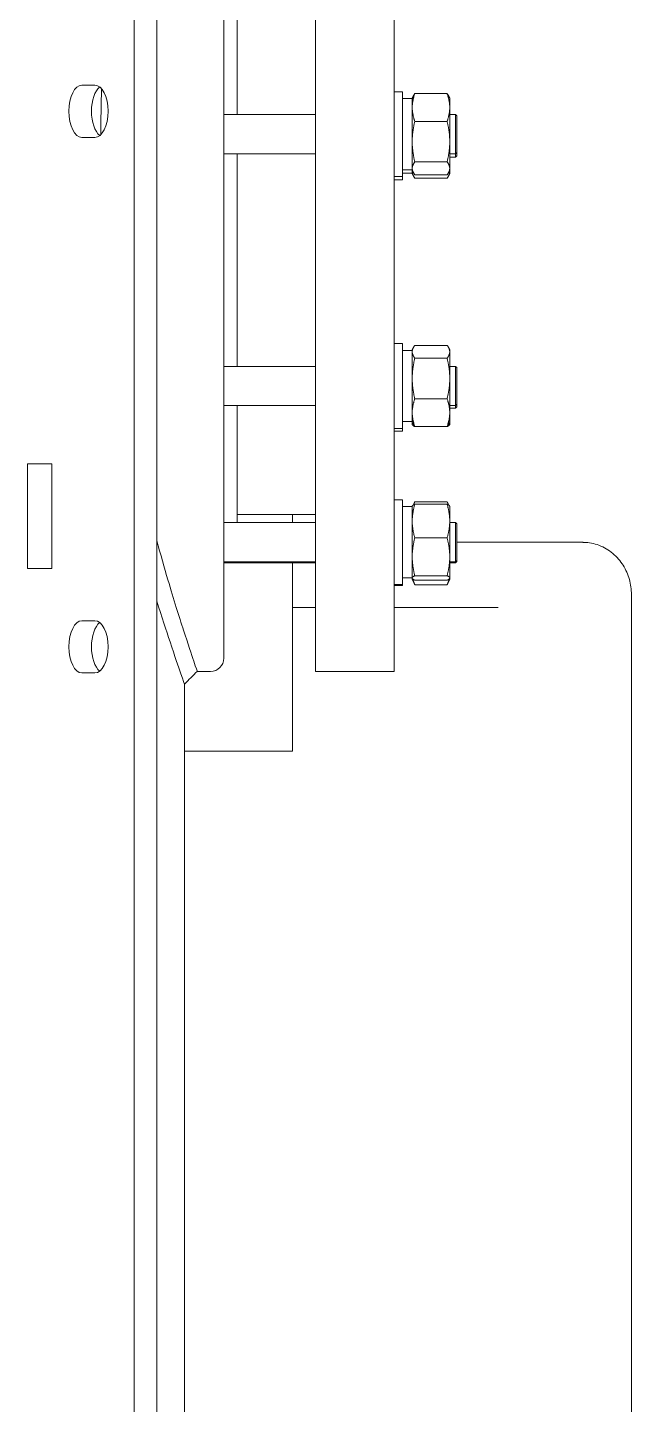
# Model space of a CAD drawing. Header units: inches. Extents: x 12 to 318, y 5 to 204.
# Drawn here: x 67.53 to 73.31, y 67.92 to 81.1 of the extents above; entities that cross this region are included whole.
import ezdxf

# ---------------------------------------------------------------- set-up
doc = ezdxf.new("R2010")
doc.units = ezdxf.units.IN
doc.header["$LTSCALE"] = 9.5
doc.header["$MEASUREMENT"] = 0
doc.layers.add('Visible', color=7, linetype='Continuous', lineweight=18)

msp = doc.modelspace()

# ---------------------------------------------------------------- linework, layer by layer
at = {"layer": 'Visible'}
for p, q in [((68.54819, 58.419365), (68.54819, 87.169365)), ((68.764697, 87.169365), (68.764697, 58.419365)), ((70.284811, 85.184365), (70.284811, 74.934365)), ((71.034811, 85.184365), (71.034811, 74.934365)), ((69.404811, 85.059365), (69.404811, 75.059365)), ((69.534811, 80.262744), (69.534811, 82.291086)), ((68.04819, 80.544365), (68.17319, 80.544365)), ((71.034811, 80.481244), (71.114811, 80.481244)), ((71.114811, 80.481244), (71.114811, 79.669244)), ((71.114811, 80.415244), (71.208811, 80.415244)), ((71.208811, 80.419244), (71.217066, 80.436947)), ((71.208811, 80.419244), (71.208811, 80.330885)), ((71.233626, 80.46378), (71.542995, 80.46378)), ((71.567811, 80.419244), (71.559555, 80.436947)), ((71.567811, 80.330885), (71.567811, 80.419244)), ((69.404811, 80.262744), (70.284811, 80.262744)), ((71.208811, 80.330885), (71.208811, 80.003722)), ((71.567811, 80.003722), (71.567811, 80.330885)), ((71.567811, 80.262744), (71.622311, 80.262744)), ((71.622311, 79.887744), (71.622311, 80.262744)), ((71.634811, 80.250244), (71.622311, 80.262744)), ((71.634811, 80.250244), (71.634811, 79.900244)), ((71.233626, 80.19799), (71.542995, 80.19799)), ((68.17319, 80.044365), (68.04819, 80.044365)), ((71.208811, 80.003722), (71.208811, 79.74808)), ((71.567811, 79.74808), (71.567811, 80.003722)), ((69.404811, 79.887744), (70.284811, 79.887744)), ((69.534811, 77.853336), (69.534811, 79.887744)), ((71.567811, 79.887744), (71.622311, 79.887744)), ((71.567811, 79.855986), (71.622311, 79.855986)), ((71.634811, 79.900244), (71.622311, 79.887744)), ((71.622311, 79.855986), (71.622311, 79.887744)), ((71.634811, 79.868486), (71.622311, 79.855986)), ((71.634811, 79.900244), (71.634811, 79.868486)), ((71.114811, 79.735244), (71.208811, 79.735244)), ((71.208811, 79.74808), (71.208811, 79.731244)), ((71.208811, 79.731244), (71.208811, 79.716322)), ((71.208811, 79.731244), (71.217066, 79.713541)), ((71.208811, 79.716322), (71.208811, 79.699486)), ((71.233626, 79.809454), (71.542995, 79.809454)), ((71.567811, 79.731244), (71.559555, 79.713541)), ((71.567811, 79.731244), (71.567811, 79.74808)), ((71.567811, 79.716322), (71.567811, 79.731244)), ((71.567811, 79.699486), (71.567811, 79.716322)), ((71.034811, 79.669244), (71.114811, 79.669244)), ((71.034811, 79.637486), (71.114811, 79.637486)), ((71.114811, 79.703486), (71.208811, 79.703486)), ((71.114811, 79.669244), (71.114811, 79.637486)), ((71.208811, 79.699486), (71.217066, 79.681783)), ((71.233626, 79.686707), (71.542995, 79.686707)), ((71.233626, 79.654949), (71.542995, 79.654949)), ((71.567811, 79.699486), (71.559555, 79.681783)), ((71.034811, 78.071836), (71.114811, 78.071836)), ((71.114811, 78.071836), (71.114811, 77.259836)), ((71.114811, 78.005836), (71.208811, 78.005836)), ((71.208811, 78.009836), (71.217066, 78.027539)), ((71.208811, 78.009836), (71.208811, 77.993)), ((71.233626, 78.054373), (71.542995, 78.054373)), ((71.567811, 78.009836), (71.559555, 78.027539)), ((71.567811, 77.993), (71.567811, 78.009836)), ((71.208811, 77.993), (71.208811, 77.737358)), ((71.233626, 77.931626), (71.542995, 77.931626)), ((71.567811, 77.737358), (71.567811, 77.993)), ((69.404811, 77.853336), (70.284811, 77.853336)), ((71.567811, 77.853336), (71.622311, 77.853336)), ((71.622311, 77.478336), (71.622311, 77.853336)), ((71.634811, 77.840836), (71.622311, 77.853336)), ((71.634811, 77.840836), (71.634811, 77.490836)), ((71.208811, 77.737358), (71.208811, 77.410194)), ((71.567811, 77.410194), (71.567811, 77.737358)), ((69.404811, 77.478336), (70.284811, 77.478336)), ((69.534811, 76.358175), (69.534811, 77.478336)), ((71.233626, 77.543089), (71.542995, 77.543089)), ((71.567811, 77.478336), (71.622311, 77.478336)), ((71.634811, 77.490836), (71.622311, 77.478336)), ((71.622311, 77.452644), (71.622311, 77.478336)), ((71.634811, 77.490836), (71.634811, 77.465144)), ((71.208811, 77.410194), (71.208811, 77.321836)), ((71.567811, 77.452644), (71.622311, 77.452644)), ((71.567811, 77.321836), (71.567811, 77.410194)), ((71.634811, 77.465144), (71.622311, 77.452644)), ((71.034811, 77.259836), (71.114811, 77.259836)), ((71.034811, 77.234144), (71.114811, 77.234144)), ((71.114811, 77.325836), (71.208811, 77.325836)), ((71.114811, 77.259836), (71.114811, 77.234144)), ((71.208811, 77.321836), (71.208811, 77.296144)), ((71.208811, 77.321836), (71.217066, 77.304133)), ((71.208811, 77.296144), (71.209694, 77.294249)), ((71.233626, 77.277299), (71.542995, 77.277299)), ((71.233626, 77.277268), (71.542995, 77.277268)), ((71.567811, 77.321836), (71.559555, 77.304133)), ((71.567811, 77.296144), (71.566927, 77.294249)), ((71.567811, 77.296144), (71.567811, 77.321836)), ((67.76164, 76.919365), (67.52777, 76.919365)), ((67.52777, 75.919365), (67.52777, 76.919365)), ((67.76164, 75.919365), (67.76164, 76.919365)), ((71.034811, 76.576675), (71.114811, 76.576675)), ((71.114811, 76.576675), (71.114811, 75.764675)), ((71.218388, 76.525401), (71.233626, 76.558079)), ((71.233626, 76.558079), (71.542995, 76.558079)), ((71.558233, 76.525401), (71.542995, 76.558079)), ((70.284811, 76.434365), (69.534811, 76.434365)), ((70.061618, 76.434365), (70.061618, 76.358175)), ((71.114811, 76.510675), (71.208811, 76.510675)), ((71.208811, 76.514675), (71.209694, 76.51657)), ((71.208811, 76.514675), (71.208811, 76.372874)), ((71.233626, 76.533551), (71.542995, 76.533551)), ((71.567811, 76.514675), (71.566927, 76.51657)), ((71.567811, 76.372874), (71.567811, 76.514675)), ((69.404811, 76.358175), (70.284811, 76.358175)), ((71.208811, 76.372874), (71.208811, 76.030758)), ((71.567811, 76.030758), (71.567811, 76.372874)), ((71.567811, 76.358175), (71.622311, 76.358175)), ((71.622311, 75.983175), (71.622311, 76.358175)), ((71.634811, 76.345675), (71.622311, 76.358175)), ((71.634811, 76.345675), (71.634811, 75.995675)), ((71.233626, 76.212196), (71.542995, 76.212196)), ((72.715151, 76.169365), (71.634811, 76.169365)), ((72.840151, 76.169365), (72.715151, 76.169365)), ((71.208811, 76.030758), (71.208811, 75.82856)), ((71.567811, 75.82856), (71.567811, 76.030758)), ((67.76164, 75.919365), (67.52777, 75.919365)), ((69.404811, 75.983175), (70.284811, 75.983175)), ((69.404811, 75.973362), (70.284811, 75.973362)), ((70.061618, 75.973362), (70.061618, 74.169365)), ((71.567811, 75.983175), (71.622311, 75.983175)), ((71.567811, 75.973362), (71.622311, 75.973362)), ((71.634811, 75.995675), (71.622311, 75.983175)), ((71.634811, 75.985862), (71.622311, 75.973362)), ((71.622311, 75.973362), (71.622311, 75.983175)), ((71.634811, 75.995675), (71.634811, 75.985862)), ((71.034811, 75.764675), (71.114811, 75.764675)), ((71.114811, 75.830675), (71.208811, 75.830675)), ((71.114811, 75.764675), (71.114811, 75.754862)), ((71.208811, 75.82856), (71.208811, 75.826675)), ((71.208811, 75.826675), (71.208811, 75.816862)), ((71.208811, 75.826675), (71.209694, 75.824781)), ((71.208811, 75.816862), (71.233626, 75.763645)), ((71.233626, 75.84932), (71.542995, 75.84932)), ((71.233626, 75.8078), (71.542995, 75.8078)), ((71.233626, 75.763645), (71.542995, 75.763645)), ((71.567811, 75.816862), (71.542995, 75.763645)), ((71.567811, 75.826675), (71.566927, 75.824781)), ((71.567811, 75.826675), (71.567811, 75.82856)), ((71.567811, 75.816862), (71.567811, 75.826675)), ((71.034811, 75.754862), (71.114811, 75.754862)), ((73.306657, 58.919365), (73.306657, 75.669365)), ((70.284811, 75.544365), (70.061618, 75.544365)), ((72.032138, 75.544365), (71.034811, 75.544365)), ((68.04819, 75.419365), (68.17319, 75.419365)), ((68.17319, 74.919365), (68.04819, 74.919365)), ((69.151365, 74.934365), (69.279811, 74.934365)), ((71.034811, 74.934365), (70.284811, 74.934365)), ((69.029811, 51.680282), (69.029811, 74.812928)), ((69.029811, 74.169365), (70.003004, 74.169365)), ((70.061618, 74.169365), (70.003004, 74.169365))]:
    msp.add_line(p, q, dxfattribs=at)
msp.add_arc((69.279811, 75.059365), 0.125, 270, 0, dxfattribs=at)
for centre, major_axis, start_param, end_param in [((68.04819, 80.294365), (0, -0.25), 3.141592654, 6.283185307), ((68.264697, 80.294365), (0, 0.25), 0.374734433, 2.766858221), ((68.17319, 80.294365), (0, 0.25), 3.141592654, 6.283185307), ((68.04819, 75.169365), (0, -0.25), 3.141592654, 6.283185307), ((68.264697, 75.169365), (0, 0.25), 0.374734433, 2.766858221), ((68.17319, 75.169365), (0, 0.25), 3.141592654, 6.283185307)]:
    msp.add_ellipse(centre, major_axis=major_axis, ratio=0.5, start_param=start_param, end_param=end_param, dxfattribs=at)
for points in [[(68.229387, 80.071054), (68.229513, 80.215648), (68.231983, 80.362212), (68.236817, 80.509615)], [(69.151366, 74.934366), (69.110852, 74.893877), (69.070325, 74.853401), (69.029811, 74.812912)]]:
    msp.add_open_spline(points, degree=3, dxfattribs=at)
for points, weights in [([(71.233626, 80.46378), (71.208811, 80.392562), (71.208811, 80.330885)], [1, 1.0379548493, 1]), ([(71.217066, 80.436947), (71.223029, 80.449736), (71.233626, 80.46378)], [1.01846619519, 1.0158626504, 1]), ([(71.542995, 80.46378), (71.553592, 80.449736), (71.559555, 80.436947)], [1, 1.0158626504, 1.01846619519]), ([(71.567811, 80.330885), (71.567811, 80.392562), (71.542995, 80.46378)], [1, 1.0379548493, 1]), ([(71.208811, 80.330885), (71.208811, 80.269209), (71.233626, 80.19799)], [1, 1.0379548493, 1]), ([(71.542995, 80.19799), (71.567811, 80.269209), (71.567811, 80.330885)], [1, 1.0379548493, 1]), ([(71.233626, 80.19799), (71.208811, 80.093882), (71.208811, 80.003722)], [1, 1.0379548493, 1]), ([(71.567811, 80.003722), (71.567811, 80.093882), (71.542995, 80.19799)], [1, 1.0379548493, 1]), ([(71.208811, 80.003722), (71.208811, 79.913562), (71.233626, 79.809454)], [1, 1.0379548493, 1]), ([(71.542995, 79.809454), (71.567811, 79.913562), (71.567811, 80.003722)], [1, 1.0379548493, 1]), ([(71.233626, 79.809454), (71.208811, 79.776564), (71.208811, 79.74808)], [1, 1.0379548493, 1]), ([(71.208811, 79.74808), (71.208811, 79.719597), (71.233626, 79.686707)], [1, 1.0379548493, 1]), ([(71.209922, 79.728859), (71.208811, 79.722569), (71.208811, 79.716322)], [1.01272501085, 1.00808455029, 1]), ([(71.208811, 79.716322), (71.208811, 79.687839), (71.233626, 79.654949)], [1, 1.0379548493, 1]), ([(71.567811, 79.74808), (71.567811, 79.776564), (71.542995, 79.809454)], [1, 1.0379548493, 1]), ([(71.542995, 79.686707), (71.567811, 79.719597), (71.567811, 79.74808)], [1, 1.0379548493, 1]), ([(71.542995, 79.654949), (71.567811, 79.687839), (71.567811, 79.716322)], [1, 1.0379548493, 1]), ([(71.567811, 79.716322), (71.567811, 79.722569), (71.566699, 79.728859)], [1, 1.00808455029, 1.01272501085]), ([(71.233626, 78.054373), (71.208811, 78.021483), (71.208811, 77.993)], [1, 1.0379548493, 1]), ([(71.567811, 77.993), (71.567811, 78.021483), (71.542995, 78.054373)], [1, 1.0379548493, 1]), ([(71.208811, 77.993), (71.208811, 77.964516), (71.233626, 77.931626)], [1, 1.0379548493, 1]), ([(71.233626, 77.931626), (71.208811, 77.827518), (71.208811, 77.737358)], [1, 1.0379548493, 1]), ([(71.542995, 77.931626), (71.567811, 77.964516), (71.567811, 77.993)], [1, 1.0379548493, 1]), ([(71.567811, 77.737358), (71.567811, 77.827518), (71.542995, 77.931626)], [1, 1.0379548493, 1]), ([(71.208811, 77.737358), (71.208811, 77.647198), (71.233626, 77.543089)], [1, 1.0379548493, 1]), ([(71.542995, 77.543089), (71.567811, 77.647198), (71.567811, 77.737358)], [1, 1.0379548493, 1]), ([(71.233626, 77.543089), (71.208811, 77.471871), (71.208811, 77.410194)], [1, 1.0379548493, 1]), ([(71.567811, 77.410194), (71.567811, 77.471871), (71.542995, 77.543089)], [1, 1.0379548493, 1]), ([(71.208811, 77.410194), (71.208811, 77.348518), (71.233626, 77.277299)], [1, 1.0379548493, 1]), ([(71.542995, 77.277299), (71.567811, 77.348518), (71.567811, 77.410194)], [1, 1.0379548493, 1]), ([(71.233626, 77.277268), (71.21338, 77.286345), (71.209694, 77.294249)], [1, 1.03075125274, 1.01167279663]), ([(71.233626, 77.277299), (71.223029, 77.291344), (71.217066, 77.304133)], [1, 1.0158626504, 1.01846619519]), ([(71.233611, 77.277319), (71.233619, 77.277293), (71.233626, 77.277268)], [1.00002165116, 1.00001082867, 1]), ([(71.559555, 77.304133), (71.553592, 77.291344), (71.542995, 77.277299)], [1.01846619519, 1.0158626504, 1]), ([(71.566927, 77.294249), (71.563241, 77.286345), (71.542995, 77.277268)], [1.01167279663, 1.03075125274, 1]), ([(71.542995, 77.277268), (71.543002, 77.277293), (71.54301, 77.277319)], [1, 1.00001082867, 1.00002165116]), ([(71.233626, 76.558079), (71.226141, 76.542026), (71.220993, 76.527068)], [1, 1.01115329129, 1.01575164118]), ([(71.555628, 76.527068), (71.550481, 76.542026), (71.542995, 76.558079)], [1.01575164118, 1.01115329129, 1]), ([(71.233626, 76.533551), (71.208811, 76.447444), (71.208811, 76.372874)], [1, 1.0379548493, 1]), ([(71.209694, 76.51657), (71.21338, 76.524474), (71.233626, 76.533551)], [1.01167279663, 1.03075125274, 1]), ([(71.542995, 76.533551), (71.563241, 76.524474), (71.566927, 76.51657)], [1, 1.03075125274, 1.01167279663]), ([(71.567811, 76.372874), (71.567811, 76.447444), (71.542995, 76.533551)], [1, 1.0379548493, 1]), ([(71.208811, 76.372874), (71.208811, 76.298303), (71.233626, 76.212196)], [1, 1.0379548493, 1]), ([(71.542995, 76.212196), (71.567811, 76.298303), (71.567811, 76.372874)], [1, 1.0379548493, 1]), ([(71.233626, 76.212196), (71.208811, 76.114964), (71.208811, 76.030758)], [1, 1.0379548493, 1]), ([(71.567811, 76.030758), (71.567811, 76.114964), (71.542995, 76.212196)], [1, 1.0379548493, 1]), ([(71.208811, 76.030758), (71.208811, 75.946552), (71.233626, 75.84932)], [1, 1.0379548493, 1]), ([(71.542995, 75.84932), (71.567811, 75.946552), (71.567811, 76.030758)], [1, 1.0379548493, 1]), ([(71.233626, 75.84932), (71.208811, 75.838195), (71.208811, 75.82856)], [1, 1.0379548493, 1]), ([(71.208811, 75.82856), (71.208811, 75.818925), (71.233626, 75.8078)], [1, 1.0379548493, 1]), ([(71.213856, 75.81947), (71.219876, 75.793131), (71.233626, 75.763645)], [1.01882467924, 1.02067998583, 1]), ([(71.567811, 75.82856), (71.567811, 75.838195), (71.542995, 75.84932)], [1, 1.0379548493, 1]), ([(71.542995, 75.8078), (71.567811, 75.818925), (71.567811, 75.82856)], [1, 1.0379548493, 1]), ([(71.542995, 75.763645), (71.556745, 75.793131), (71.562765, 75.81947)], [1, 1.02067998583, 1.01882467924])]:
    msp.add_rational_spline(points, weights, degree=2, dxfattribs=at)
for points, knots in [([(69.151366, 74.934366), (69.15161, 74.934616), (69.140867, 74.965968), (69.096478, 75.096742), (69.06277, 75.196401), (68.977751, 75.458761), (68.926438, 75.621671), (68.836707, 75.926054), (68.800785, 76.052368), (68.764698, 76.185546)], [19.808939863, 19.808939863, 19.808939863, 19.808939863, 22.272634917, 22.272634917, 24.74623415, 24.74623415, 27.219833384, 27.219833384, 28.758484469, 28.758484469, 28.758484469, 28.758484469]), ([(73.306657, 75.669365), (73.306657, 75.718217), (73.300012, 75.767079), (73.273417, 75.861594), (73.253449, 75.907266), (73.200365, 75.991634), (73.167199, 76.030334), (73.089105, 76.09585), (73.044159, 76.122643), (72.94959, 76.158246), (72.900485, 76.167995), (72.847431, 76.169319), (72.843791, 76.169365), (72.840151, 76.169365)], [3.141592654, 3.141592654, 3.141592654, 3.141592654, 3.455751919, 3.455751919, 3.769911184, 3.769911184, 4.08407045, 4.08407045, 4.397217642, 4.397217642, 4.69077188, 4.69077188, 4.71238898, 4.71238898, 4.71238898, 4.71238898]), ([(69.02981, 74.812928), (69.029802, 74.813882), (69.01842, 74.846043), (68.971712, 74.979281), (68.936052, 75.081367), (68.854268, 75.325675), (68.81121, 75.457407), (68.764688, 75.606963)], [-60.799190791, -60.799190791, -60.799190791, -60.799190791, -58.303481057, -58.303481057, -55.769606085, -55.769606085, -53.695157162, -53.695157162, -53.695157162, -53.695157162])]:
    msp.add_open_spline(points, degree=3, knots=knots, dxfattribs=at)

doc.saveas('drawing.dxf')
